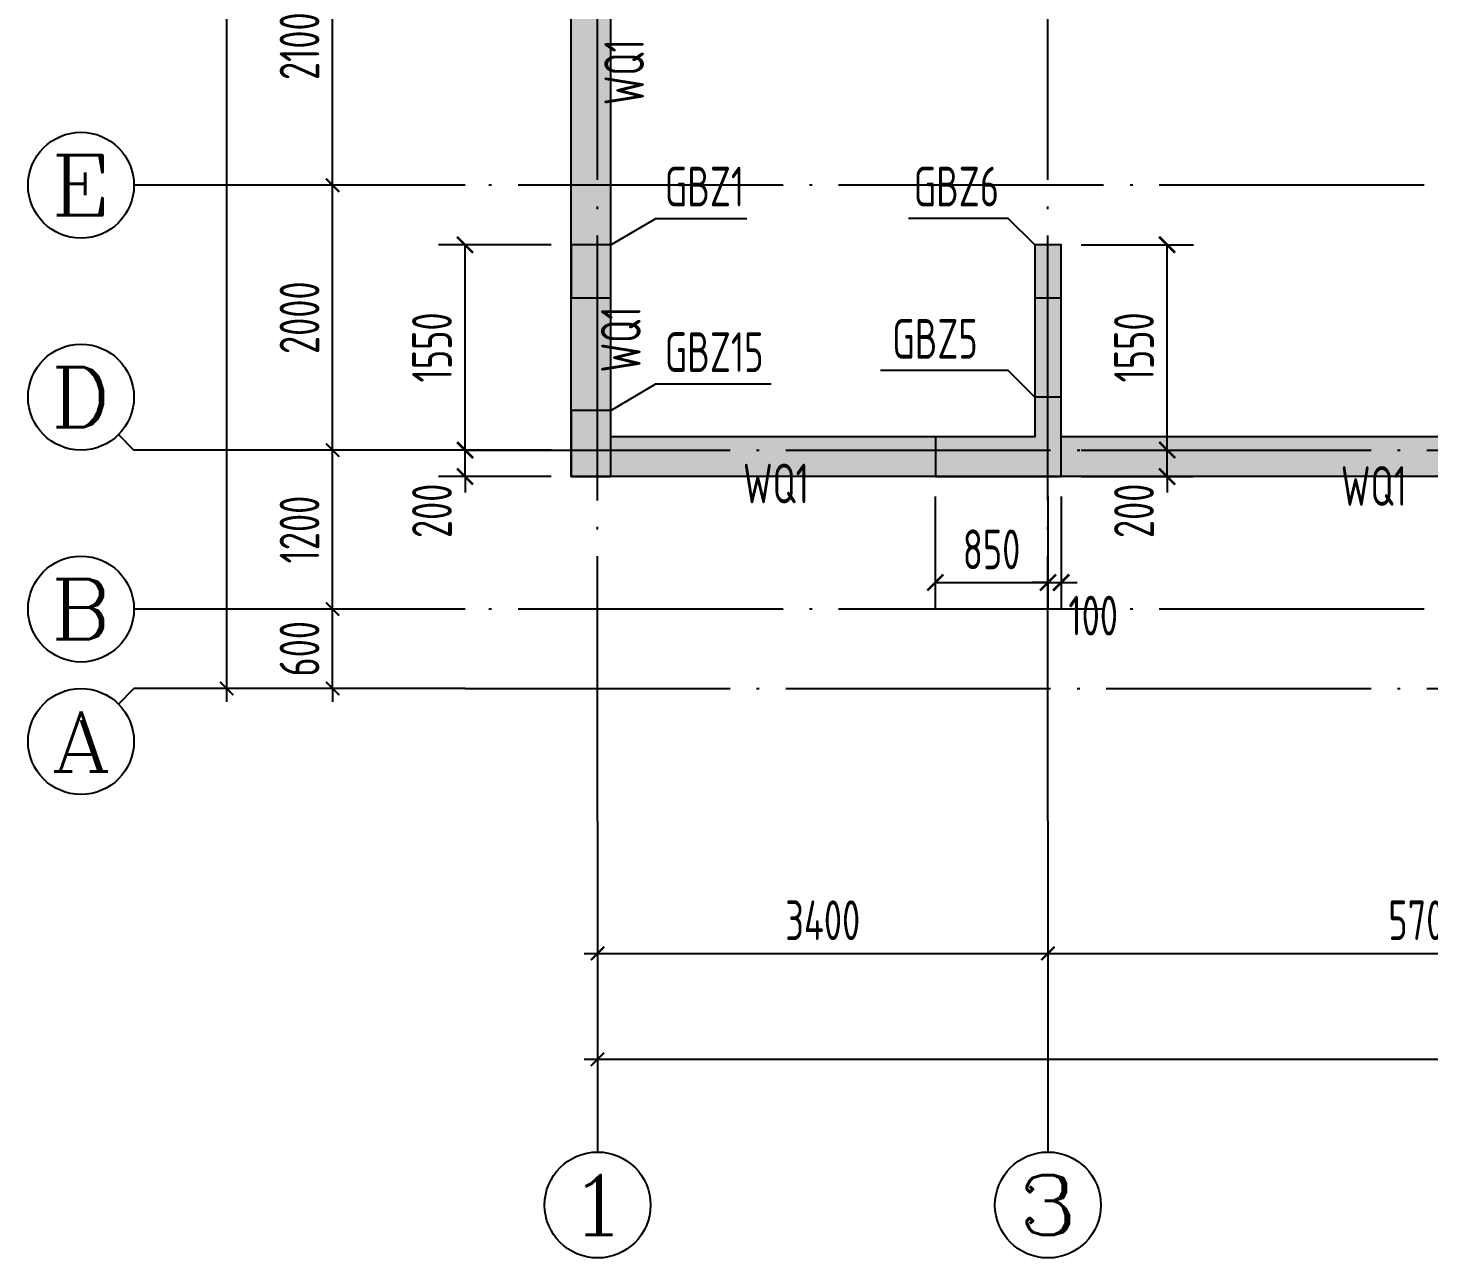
# Model space of a CAD drawing. Extents: x 826826 to 1642106, y -156213 to 399140.
# Drawn here: x 1168023 to 1178600, y 324746 to 334033 of the extents above; entities that cross this region are included whole.
import ezdxf
from ezdxf.enums import TextEntityAlignment as Align

# ---------------------------------------------------------------- set-up
doc = ezdxf.new("R2010")
doc.units = 0
doc.header["$LTSCALE"] = 1000
doc.linetypes.add('DOTE', pattern=[2.42, 2, -0.2, 0.02, -0.2])
doc.layers.get('0').update_dxf_attribs({"linetype": 'CONTINUOUS'})
doc.layers.get('DEFPOINTS').update_dxf_attribs({"linetype": 'CONTINUOUS'})
for name, color, linetype in [('A-AXIS', 1, 'CONTINUOUS'), ('A-DOTE', 10, 'DOTE'), ('AXIS_TEXT', 4, 'CONTINUOUS'), ('S-Q墙填充', 252, 'CONTINUOUS'), ('S-Q墙实线', 6, 'CONTINUOUS'), ('S-Q墙标注', 3, 'CONTINUOUS'), ('S-X详图填充', 252, 'CONTINUOUS'), ('S-X详图实线', 4, 'CONTINUOUS'), ('S-Y一般标注', 3, 'CONTINUOUS'), ('S-Z柱编号', 6, 'CONTINUOUS')]:
    doc.layers.add(name, color=color, linetype=linetype)
doc.styles.add('_TCH_AXIS', font='COMPLEX', dxfattribs={"bigfont": 'GBCBIG'})
doc.styles.add('COMPLEX', font='COMPLEX')
doc.styles.add('TSSD_DIMENSION', font='Tssdeng.shx', dxfattribs={"width": 0.7, "bigfont": 'tssdchn.shx'})
doc.styles.add('TSSD_REIN', font='tssdeng.shx', dxfattribs={"width": 0.7, "height": 300, "bigfont": 'tssdchn.shx'})
doc.styles.add('结构文字', font='zstxt.shx', dxfattribs={"width": 0.7, "bigfont": 'zshz.shx'})
doc.dimstyles.new('STRUCK', dxfattribs={"dimtxt": 400, "dimasz": 121, "dimexe": 200, "dimexo": 150, "dimgap": 115, "dimtad": 1, "dimdec": 0, "dimdsep": 46, "dimtxsty": '结构文字', "dimblk": 'ARCHTICK', "dimcen": 400, "dimclrd": 3, "dimclre": 3, "dimclrt": 7, "dimadec": 0, "dimazin": 0, "dimtfac": 1, "dimtdec": 0, "dimtix": 1, "dimtmove": 2, "dimatfit": 3, "dimldrblk": '_DIMX', "dimfxl": 0, "dimtolj": 1, "dimtzin": 0, "dimarcsym": 0})
doc.dimstyles.new('TSSD_100_100$0', dxfattribs={"dimtxt": 300, "dimasz": 80, "dimexe": 100, "dimexo": 250, "dimgap": 100, "dimtad": 1, "dimdec": 0, "dimzin": 0, "dimdsep": 46, "dimtxsty": 'TSSD_DIMENSION', "dimblk": 'ARCHTICK', "dimcen": 0, "dimdle": 100, "dimclrd": 3, "dimclre": 3, "dimclrt": 7, "dimadec": 0, "dimazin": 0, "dimtfac": 1, "dimtdec": 0, "dimtix": 1, "dimtmove": 2, "dimatfit": 3, "dimldrblk": 'ARCHTICK', "dimfxl": 0, "dimtolj": 1, "dimtzin": 0, "dimarcsym": 0})

# ---------------------------------------------------------------- blocks, each defined once
blk = doc.blocks.new('_ArchTick')
at = {"color": 0, "linetype": 'ByBlock', "const_width": 0.15}
blk.add_lwpolyline([(-0.5, -0.5), (0.5, 0.5)], dxfattribs=at)
blk = doc.blocks.new('*D36')
at = {"layer": 'DEFPOINTS', "color": 0}
for p in [(738721, 334882), (739721, 334882), (739721, 334282)]:
    blk.add_point(p, dxfattribs=at)
at = {"layer": 'S-Y一般标注', "color": 0, "lineweight": -2}
for p, q in [((738721, 334882), (738721, 334982)), ((739471, 334882), (738621, 334882)), ((738721, 334282), (738721, 334882)), ((739471, 334282), (738621, 334282)), ((738721, 334282), (738721, 334182))]:
    blk.add_line(p, q, dxfattribs=at)
at = {"layer": 'S-Y一般标注', "color": 0, "lineweight": -2, "xscale": 100, "yscale": 100, "zscale": 100}
for p, rotation in [((738721, 334882), 270), ((738721, 334282), 90)]:
    blk.add_blockref('_ArchTick', p, dxfattribs=dict(at, rotation=rotation))
at = {"layer": 'S-Y一般标注', "color": 7, "insert": (738471, 334582), "char_height": 300, "attachment_point": 5, "rotation": 90, "style": 'TSSD_DIMENSION'}
blk.add_mtext('\\A1;600', dxfattribs=at)
blk = doc.blocks.new('*D37')
at = {"layer": 'DEFPOINTS', "color": 0}
for p in [(738721, 336082), (739721, 336082), (739721, 334882)]:
    blk.add_point(p, dxfattribs=at)
at = {"layer": 'S-Y一般标注', "color": 0, "lineweight": -2}
for p, q in [((738721, 334782), (738721, 336182)), ((739471, 336082), (738621, 336082)), ((739471, 334882), (738621, 334882))]:
    blk.add_line(p, q, dxfattribs=at)
at = {"layer": 'S-Y一般标注', "color": 0, "lineweight": -2, "xscale": 100, "yscale": 100, "zscale": 100}
for p, rotation in [((738721, 336082), 90), ((738721, 334882), 270)]:
    blk.add_blockref('_ArchTick', p, dxfattribs=dict(at, rotation=rotation))
at = {"layer": 'S-Y一般标注', "color": 7, "insert": (738471, 335482), "char_height": 300, "attachment_point": 5, "rotation": 90, "style": 'TSSD_DIMENSION'}
blk.add_mtext('\\A1;1200', dxfattribs=at)
blk = doc.blocks.new('*D38')
at = {"layer": 'DEFPOINTS', "color": 0}
for p in [(738721, 338082), (739721, 338082), (739721, 336082)]:
    blk.add_point(p, dxfattribs=at)
at = {"layer": 'S-Y一般标注', "color": 0, "lineweight": -2}
for p, q in [((738721, 335982), (738721, 338182)), ((739471, 338082), (738621, 338082)), ((739471, 336082), (738621, 336082))]:
    blk.add_line(p, q, dxfattribs=at)
at = {"layer": 'S-Y一般标注', "color": 0, "lineweight": -2, "xscale": 100, "yscale": 100, "zscale": 100}
for p, rotation in [((738721, 338082), 90), ((738721, 336082), 270)]:
    blk.add_blockref('_ArchTick', p, dxfattribs=dict(at, rotation=rotation))
at = {"layer": 'S-Y一般标注', "color": 7, "insert": (738471, 337082), "char_height": 300, "attachment_point": 5, "rotation": 90, "style": 'TSSD_DIMENSION'}
blk.add_mtext('\\A1;2000', dxfattribs=at)
blk = doc.blocks.new('*D39')
at = {"layer": 'DEFPOINTS', "color": 0}
for p in [(738721, 340182), (739721, 340182), (739721, 338082)]:
    blk.add_point(p, dxfattribs=at)
at = {"layer": 'S-Y一般标注', "color": 0, "lineweight": -2}
for p, q in [((738721, 337982), (738721, 340282)), ((739471, 340182), (738621, 340182)), ((739471, 338082), (738621, 338082))]:
    blk.add_line(p, q, dxfattribs=at)
at = {"layer": 'S-Y一般标注', "color": 0, "lineweight": -2, "xscale": 100, "yscale": 100, "zscale": 100}
for p, rotation in [((738721, 340182), 90), ((738721, 338082), 270)]:
    blk.add_blockref('_ArchTick', p, dxfattribs=dict(at, rotation=rotation))
at = {"layer": 'S-Y一般标注', "color": 7, "insert": (738471, 339132), "char_height": 300, "attachment_point": 5, "rotation": 90, "style": 'TSSD_DIMENSION'}
blk.add_mtext('\\A1;2100', dxfattribs=at)
blk = doc.blocks.new('*D47')
at = {"layer": 'DEFPOINTS', "color": 0}
for p in [(737921, 348782), (739721, 348782), (739721, 334282)]:
    blk.add_point(p, dxfattribs=at)
at = {"layer": 'S-Y一般标注', "color": 0, "lineweight": -2}
for p, q in [((737921, 334182), (737921, 348882)), ((739471, 348782), (737821, 348782)), ((739471, 334282), (737821, 334282))]:
    blk.add_line(p, q, dxfattribs=at)
at = {"layer": 'S-Y一般标注', "color": 0, "lineweight": -2, "xscale": 100, "yscale": 100, "zscale": 100}
for p, rotation in [((737921, 348782), 90), ((737921, 334282), 270)]:
    blk.add_blockref('_ArchTick', p, dxfattribs=dict(at, rotation=rotation))
at = {"layer": 'S-Y一般标注', "color": 7, "insert": (737671, 341532), "char_height": 300, "attachment_point": 5, "rotation": 90, "style": 'TSSD_DIMENSION'}
blk.add_mtext('\\A1;14500', dxfattribs=at)
blk = doc.blocks.new('*D60')
at = {"layer": 'DEFPOINTS', "color": 0}
for p in [(740721, 333282), (744121, 333282), (744121, 332282)]:
    blk.add_point(p, dxfattribs=at)
at = {"layer": 'S-Y一般标注', "color": 0, "lineweight": -2}
for p, q in [((740721, 333032), (740721, 332182)), ((744121, 333032), (744121, 332182)), ((740621, 332282), (744221, 332282))]:
    blk.add_line(p, q, dxfattribs=at)
at = {"layer": 'S-Y一般标注', "color": 0, "lineweight": -2, "xscale": 100, "yscale": 100, "zscale": 100, "rotation": 180}
blk.add_blockref('_ArchTick', (740721, 332282), dxfattribs=at)
at = {"layer": 'S-Y一般标注', "color": 0, "lineweight": -2, "xscale": 100, "yscale": 100, "zscale": 100}
blk.add_blockref('_ArchTick', (744121, 332282), dxfattribs=at)
at = {"layer": 'S-Y一般标注', "color": 7, "insert": (742421, 332532), "char_height": 300, "attachment_point": 5, "style": 'TSSD_DIMENSION'}
blk.add_mtext('\\A1;3400', dxfattribs=at)
blk = doc.blocks.new('*D61')
at = {"layer": 'DEFPOINTS', "color": 0}
for p in [(744121, 333282), (749821, 333282), (749821, 332282)]:
    blk.add_point(p, dxfattribs=at)
at = {"layer": 'S-Y一般标注', "color": 0, "lineweight": -2}
for p, q in [((744121, 333032), (744121, 332182)), ((749821, 333032), (749821, 332182)), ((744021, 332282), (749921, 332282))]:
    blk.add_line(p, q, dxfattribs=at)
at = {"layer": 'S-Y一般标注', "color": 0, "lineweight": -2, "xscale": 100, "yscale": 100, "zscale": 100, "rotation": 180}
blk.add_blockref('_ArchTick', (744121, 332282), dxfattribs=at)
at = {"layer": 'S-Y一般标注', "color": 0, "lineweight": -2, "xscale": 100, "yscale": 100, "zscale": 100}
blk.add_blockref('_ArchTick', (749821, 332282), dxfattribs=at)
at = {"layer": 'S-Y一般标注', "color": 7, "insert": (746971, 332532), "char_height": 300, "attachment_point": 5, "style": 'TSSD_DIMENSION'}
blk.add_mtext('\\A1;5700', dxfattribs=at)
blk = doc.blocks.new('*D66')
at = {"layer": 'DEFPOINTS', "color": 0}
for p in [(740721, 333282), (789521, 333282), (789521, 331482)]:
    blk.add_point(p, dxfattribs=at)
at = {"layer": 'S-Y一般标注', "color": 0, "lineweight": -2}
for p, q in [((740721, 333032), (740721, 331382)), ((789521, 333032), (789521, 331382)), ((740621, 331482), (789621, 331482))]:
    blk.add_line(p, q, dxfattribs=at)
at = {"layer": 'S-Y一般标注', "color": 0, "lineweight": -2, "xscale": 100, "yscale": 100, "zscale": 100, "rotation": 180}
blk.add_blockref('_ArchTick', (740721, 331482), dxfattribs=at)
at = {"layer": 'S-Y一般标注', "color": 0, "lineweight": -2, "xscale": 100, "yscale": 100, "zscale": 100}
blk.add_blockref('_ArchTick', (789521, 331482), dxfattribs=at)
at = {"layer": 'S-Y一般标注', "color": 7, "insert": (765121, 331732), "char_height": 300, "attachment_point": 5, "style": 'TSSD_DIMENSION'}
blk.add_mtext('\\A1;48800', dxfattribs=at)
blk = doc.blocks.new('_AXISO')
blk.add_circle((0, 0), 0.5)
at = {"layer": 'AXIS_TEXT', "style": 'COMPLEX', "width": 1.041667}
blk.add_attdef('A', text='', height=0.56, dxfattribs=at).set_placement((-0.25, -0.28), (0.25, -0.28), align=Align.FIT)
blk = doc.blocks.new('*D129')
at = {"layer": 'DEFPOINTS', "color": 0}
for p in [(1171323, 330846), (1172123, 330846), (1172123, 330646)]:
    blk.add_point(p, dxfattribs=at)
at = {"layer": 'S-Q墙标注', "color": 3, "lineweight": -2}
for p, q in [((1171323, 330846), (1171323, 330967)), ((1171973, 330846), (1171123, 330846)), ((1171323, 330646), (1171323, 330846)), ((1171973, 330646), (1171123, 330646)), ((1171323, 330646), (1171323, 330525))]:
    blk.add_line(p, q, dxfattribs=at)
at = {"layer": 'S-Q墙标注', "color": 3, "lineweight": -2, "xscale": 121, "yscale": 121, "zscale": 121}
for p, rotation in [((1171323, 330846), 270), ((1171323, 330646), 90)]:
    blk.add_blockref('_ArchTick', p, dxfattribs=dict(at, rotation=rotation))
at = {"layer": 'S-Q墙标注', "color": 7, "insert": (1171073, 330387), "char_height": 300, "attachment_point": 5, "rotation": 90, "style": 'TSSD_REIN'}
blk.add_mtext('\\A1;200', dxfattribs=at)
blk = doc.blocks.new('_DIMX')
blk.add_line((-150, 0), (150, 0))
at = {"const_width": 50}
blk.add_lwpolyline([(-70, -70), (70, 70)], dxfattribs=at)
blk = doc.blocks.new('*D130')
at = {"layer": 'DEFPOINTS', "color": 0}
for p in [(1171323, 332396), (1172123, 332396), (1172123, 330846)]:
    blk.add_point(p, dxfattribs=at)
at = {"layer": 'S-Q墙标注', "color": 3, "lineweight": -2}
for p, q in [((1171973, 332396), (1171123, 332396)), ((1171323, 330846), (1171323, 332396)), ((1171973, 330846), (1171123, 330846))]:
    blk.add_line(p, q, dxfattribs=at)
at = {"layer": 'S-Q墙标注', "color": 3, "lineweight": -2, "xscale": 121, "yscale": 121, "zscale": 121}
for p, rotation in [((1171323, 332396), 90), ((1171323, 330846), 270)]:
    blk.add_blockref('_ArchTick', p, dxfattribs=dict(at, rotation=rotation))
at = {"layer": 'S-Q墙标注', "color": 7, "insert": (1171073, 331621), "char_height": 300, "attachment_point": 5, "rotation": 90, "style": 'TSSD_REIN'}
blk.add_mtext('\\A1;1550', dxfattribs=at)
blk = doc.blocks.new('*D131')
at = {"layer": 'DEFPOINTS', "color": 0}
for p in [(1175823, 330846), (1176623, 330846), (1175823, 330646)]:
    blk.add_point(p, dxfattribs=at)
at = {"layer": 'S-Q墙标注', "color": 3, "lineweight": -2}
for p, q in [((1176623, 330846), (1176623, 330967)), ((1175973, 330846), (1176823, 330846)), ((1176623, 330646), (1176623, 330846)), ((1175973, 330646), (1176823, 330646)), ((1176623, 330646), (1176623, 330525))]:
    blk.add_line(p, q, dxfattribs=at)
at = {"layer": 'S-Q墙标注', "color": 3, "lineweight": -2, "xscale": 121, "yscale": 121, "zscale": 121}
for p, rotation in [((1176623, 330846), 270), ((1176623, 330646), 90)]:
    blk.add_blockref('_ArchTick', p, dxfattribs=dict(at, rotation=rotation))
at = {"layer": 'S-Q墙标注', "color": 7, "insert": (1176373, 330387), "char_height": 300, "attachment_point": 5, "rotation": 90, "style": 'TSSD_REIN'}
blk.add_mtext('\\A1;200', dxfattribs=at)
blk = doc.blocks.new('*D132')
at = {"layer": 'DEFPOINTS', "color": 0}
for p in [(1175823, 332396), (1176623, 332396), (1175823, 330846)]:
    blk.add_point(p, dxfattribs=at)
at = {"layer": 'S-Q墙标注', "color": 3, "lineweight": -2}
for p, q in [((1175973, 332396), (1176823, 332396)), ((1176623, 330846), (1176623, 332396)), ((1175973, 330846), (1176823, 330846))]:
    blk.add_line(p, q, dxfattribs=at)
at = {"layer": 'S-Q墙标注', "color": 3, "lineweight": -2, "xscale": 121, "yscale": 121, "zscale": 121}
for p, rotation in [((1176623, 332396), 90), ((1176623, 330846), 270)]:
    blk.add_blockref('_ArchTick', p, dxfattribs=dict(at, rotation=rotation))
at = {"layer": 'S-Q墙标注', "color": 7, "insert": (1176373, 331621), "char_height": 300, "attachment_point": 5, "rotation": 90, "style": 'TSSD_REIN'}
blk.add_mtext('\\A1;1550', dxfattribs=at)
blk = doc.blocks.new('*D133')
at = {"layer": 'DEFPOINTS', "color": 0}
for p in [(1174873, 330646), (1175723, 330646), (1175723, 329846)]:
    blk.add_point(p, dxfattribs=at)
at = {"layer": 'S-Q墙标注', "color": 3, "lineweight": -2}
for p, q in [((1174873, 330496), (1174873, 329646)), ((1175723, 330496), (1175723, 329646)), ((1174873, 329846), (1175723, 329846))]:
    blk.add_line(p, q, dxfattribs=at)
at = {"layer": 'S-Q墙标注', "color": 3, "lineweight": -2, "xscale": 121, "yscale": 121, "zscale": 121, "rotation": 180}
blk.add_blockref('_ArchTick', (1174873, 329846), dxfattribs=at)
at = {"layer": 'S-Q墙标注', "color": 3, "lineweight": -2, "xscale": 121, "yscale": 121, "zscale": 121}
blk.add_blockref('_ArchTick', (1175723, 329846), dxfattribs=at)
at = {"layer": 'S-Q墙标注', "color": 7, "insert": (1175298, 330096), "char_height": 300, "attachment_point": 5, "style": 'TSSD_REIN'}
blk.add_mtext('\\A1;850', dxfattribs=at)
blk = doc.blocks.new('*D134')
at = {"layer": 'DEFPOINTS', "color": 0}
for p in [(1175723, 330646), (1175823, 330646), (1175823, 329846)]:
    blk.add_point(p, dxfattribs=at)
at = {"layer": 'S-Q墙标注', "color": 3, "lineweight": -2}
for p, q in [((1175723, 330496), (1175723, 329646)), ((1175823, 330496), (1175823, 329646)), ((1175723, 329846), (1175602, 329846)), ((1175723, 329846), (1175823, 329846)), ((1175823, 329846), (1175944, 329846))]:
    blk.add_line(p, q, dxfattribs=at)
at = {"layer": 'S-Q墙标注', "color": 3, "lineweight": -2, "xscale": 121, "yscale": 121, "zscale": 121}
blk.add_blockref('_ArchTick', (1175723, 329846), dxfattribs=at)
at = {"layer": 'S-Q墙标注', "color": 3, "lineweight": -2, "xscale": 121, "yscale": 121, "zscale": 121, "rotation": 180}
blk.add_blockref('_ArchTick', (1175823, 329846), dxfattribs=at)
at = {"layer": 'S-Q墙标注', "color": 7, "insert": (1176065, 329596), "char_height": 300, "attachment_point": 5, "style": 'TSSD_REIN'}
blk.add_mtext('\\A1;100', dxfattribs=at)
blk = doc.blocks.new('20210801.08473688')
at = {"layer": 'A-AXIS'}
for p, q in [((3300, 8100), (800, 8100)), ((682.8, 6217.2), (800, 6100)), ((3300, 6100), (800, 6100)), ((3300, 4900), (800, 4900)), ((682.8, 4182.8), (800, 4300)), ((3300, 4300), (800, 4300)), ((4300, 3300), (4300, 800)), ((7700, 3300), (7700, 800))]:
    blk.add_line(p, q, dxfattribs=at)
at = {"layer": 'A-DOTE'}
for p, q in [((4300, 3300), (4300, 19800)), ((7700, 3300), (7700, 10500)), ((54100, 8100), (3300, 8100)), ((3300, 6100), (54100, 6100)), ((54100, 4900), (3300, 4900)), ((3300, 4300), (54100, 4300))]:
    blk.add_line(p, q, dxfattribs=at)
at = {"layer": 'A-AXIS'}
ref = blk.add_blockref('_AXISO', (400, 8100), dxfattribs=dict(at, xscale=800, yscale=800, zscale=800))
ref.add_attrib('A', 'E', dxfattribs={"layer": 'AXIS_TEXT', "height": 452.5, "style": '_TCH_AXIS', "width": 1.3125}).set_placement((173.7, 7873.7), (626.3, 7873.7), align=Align.FIT)
ref = blk.add_blockref('_AXISO', (400, 6500), dxfattribs=dict(at, xscale=800, yscale=800, zscale=800))
ref.add_attrib('A', 'D', dxfattribs={"layer": 'AXIS_TEXT', "height": 452.5, "style": '_TCH_AXIS', "width": 1.235294}).set_placement((173.7, 6273.7), (626.3, 6273.7), align=Align.FIT)
ref = blk.add_blockref('_AXISO', (400, 4900), dxfattribs=dict(at, xscale=800, yscale=800, zscale=800))
ref.add_attrib('A', 'B', dxfattribs={"layer": 'AXIS_TEXT', "height": 452.5, "style": '_TCH_AXIS', "width": 1.235294}).set_placement((173.7, 4673.7), (626.3, 4673.7), align=Align.FIT)
ref = blk.add_blockref('_AXISO', (400, 3900), dxfattribs=dict(at, xscale=800, yscale=800, zscale=800))
ref.add_attrib('A', 'A', dxfattribs={"layer": 'AXIS_TEXT', "height": 452.5, "style": '_TCH_AXIS', "width": 1.166667}).set_placement((173.7, 3673.7), (626.3, 3673.7), align=Align.FIT)
ref = blk.add_blockref('_AXISO', (4300, 400), dxfattribs=dict(at, xscale=800, yscale=800, zscale=800))
ref.add_attrib('A', '1', dxfattribs={"layer": 'AXIS_TEXT', "height": 452.5, "style": '_TCH_AXIS', "width": 2.333333}).set_placement((4073.7, 173.7), (4526.3, 173.7), align=Align.FIT)
ref = blk.add_blockref('_AXISO', (7700, 400), dxfattribs=dict(at, xscale=800, yscale=800, zscale=800))
ref.add_attrib('A', '3', dxfattribs={"layer": 'AXIS_TEXT', "height": 452.5, "style": '_TCH_AXIS', "width": 1.5}).set_placement((7473.7, 173.7), (7926.3, 173.7), align=Align.FIT)
at = {"layer": 'S-Y一般标注'}
for p1, p2, distance, picture, middle in [((3300, 4300), (3300, 18800), 1800, '*D47', (1250, 11550)), ((3300, 8100), (3300, 10200), 1000, '*D39', (2050, 9150)), ((3300, 6100), (3300, 8100), 1000, '*D38', (2050, 7100)), ((3300, 4900), (3300, 6100), 1000, '*D37', (2050, 5500)), ((3300, 4300), (3300, 4900), 1000, '*D36', (2050, 4600)), ((4300, 3300), (7700, 3300), -1000, '*D60', (6000, 2550)), ((4300, 3300), (53100, 3300), -1800, '*D66', (28700, 1750)), ((7700, 3300), (13400, 3300), -1000, '*D61', (10550, 2550))]:
    dim = blk.add_aligned_dim(p1=p1, p2=p2, distance=distance, dimstyle='TSSD_100_100$0', override={"dimasz": 100, "dimclrd": 0, "dimclre": 0}, dxfattribs=at)
    dim.commit()
    dim.dimension.update_dxf_attribs({"geometry": picture, "text_midpoint": middle, "insert": (-736421.3, -329982)})

msp = doc.modelspace()

# ---------------------------------------------------------------- hatches: boundary and pattern name
at = {"layer": 'S-Q墙填充'}
h = msp.add_hatch(dxfattribs=at)
h.set_pattern_fill('ARMORED', color=252, scale=50, style=0)
h.set_pattern_definition([(50, (-11199.1, -428327.93), (358.63009, -31.37607), [37.5, -412.5]), (355, (-11199.1, -428327.93), (-69.37567, 376.09607), [30, -330]), (100.4514, (-11169.2, -428330.54), (289.25469, 344.71977), [31.870095, -350.57106]), (46.1842, (-11199.1, -428227.93), (533.62052, -82.75951), [56.25, -618.75]), (96.6356, (-11154.6, -428234.8), (467.33135, 487.05894), [47.80514, -525.8565]), (351.1842, (-11199.1, -428227.93), (467.33097, 487.0593), [45, -495]), (21, (-11149.1, -428252.93), (298.453526, -201.309445), [37.5, -412.5]), (326, (-11149.1, -428252.93), (121.65767, 362.57502), [30, -330]), (71.4514, (-11124.22, -428269.7), (420.111314, 161.26525), [31.870095, -350.57106]), (37.5, (-11199.09, -428327.93), (6.079928, 166.446927), [0, -326, 0, -335, 0, -331.25]), (7.5, (-11199.09, -428327.93), (131.534769, 197.205856), [0, -191, 0, -318.5, 0, -126.25]), (327.5, (-11310.59, -428327.93), (266.911218, -11.277436), [0, -125, 0, -390, 0, -517.5]), (317.5, (-11360.6, -428327.93), (291.593085, 50.05249), [0, -162.5, 0, -259, 0, -367.5]), (45, (-11199.1, -428327.93), (-176.776695, 176.776695), [])])
h.paths.add_polyline_path([(1221323.38, 338145.54), (1211823.38, 338145.54), (1211823.38, 337045.53), (1210523.49, 337045.53), (1210523.49, 338995.54), (1211222.03, 338995.54), (1211222.03, 339195.54), (1210523.49, 339195.54), (1210523.49, 339395.54), (1207322.03, 339395.54), (1207322.03, 339195.54), (1206622.03, 339195.54), (1206622.03, 338995.54), (1207322.03, 338995.54), (1207322.03, 337045.53), (1206023.37, 337045.53), (1206023.37, 338145.54), (1187423.38, 338145.54), (1187423.38, 337045.53), (1186123.38, 337045.53), (1186123.38, 338995.54), (1186823.38, 338995.54), (1186823.38, 339195.54), (1186123.38, 339195.54), (1186123.38, 339395.54), (1182921.92, 339395.54), (1182921.92, 339195.54), (1182223.38, 339195.54), (1182223.38, 338995.54), (1182921.92, 338995.54), (1182921.92, 337045.53), (1181623.38, 337045.53), (1181623.38, 338145.54), (1172123.38, 338145.54), (1172123.38, 330645.54), (1175823.38, 330645.54), (1181223.38, 330645.54), (1181223.38, 329445.54), (1187823.38, 329445.54), (1187823.38, 330645.54), (1200223.38, 330645.54), (1205623.38, 330645.54), (1205623.38, 329445.54), (1212223.38, 329445.54), (1212223.38, 330645.54), (1221323.38, 330645.54)])
h.paths.add_polyline_path([(1172423.38, 335145.54), (1173123.38, 335145.54), (1173123.38, 335345.54), (1172423.38, 335345.54), (1172423.38, 337845.54), (1174023.38, 337845.54), (1174023.38, 337195.54), (1174223.38, 337195.54), (1174223.38, 337845.54), (1177023.38, 337845.54), (1177023.38, 335145.54), (1177223.38, 335145.54), (1177223.38, 337845.54), (1181323.38, 337845.54), (1181323.38, 336395.54), (1181623.38, 336395.54), (1181623.38, 336745.53), (1183221.92, 336745.53), (1183221.92, 339095.54), (1185823.38, 339095.54), (1185823.38, 336745.53), (1187423.38, 336745.53), (1187423.38, 336395.54), (1187723.38, 336395.54), (1187723.38, 337845.54), (1191823.38, 337845.54), (1191823.38, 335145.54), (1192023.38, 335145.54), (1192023.38, 337845.54), (1194823.33, 337845.54), (1194821.98, 335145.54), (1195021.98, 335145.54), (1195023.33, 337845.54), (1198423.38, 337845.54), (1198423.38, 335145.54), (1198623.38, 335145.54), (1198623.38, 337845.54), (1201423.38, 337845.54), (1201423.38, 335145.54), (1201623.38, 335145.54), (1201623.38, 337845.54), (1205723.37, 337845.54), (1205723.37, 336495.54), (1206023.37, 336495.54), (1206023.37, 336745.54), (1207622.03, 336745.54), (1207622.03, 339095.54), (1210223.49, 339095.54), (1210223.49, 336745.53), (1211823.38, 336745.53), (1211823.38, 336395.54), (1212123.38, 336395.54), (1212123.38, 337845.54), (1216223.38, 337845.53), (1216223.38, 335145.54), (1216423.38, 335145.54), (1216423.38, 337845.53), (1219223.38, 337845.53), (1219223.38, 337195.61), (1219423.38, 337195.61), (1219423.38, 337845.53), (1221023.38, 337845.53), (1221023.38, 335345.54), (1220323.38, 335345.54), (1220323.38, 335145.54), (1221023.38, 335145.54), (1221023.38, 330945.54), (1217823.38, 330945.54), (1217823.38, 332395.54), (1217623.38, 332395.54), (1217623.38, 330945.54), (1212223.38, 330945.54), (1212223.38, 331195.54), (1211923.38, 331195.54), (1211923.38, 329745.54), (1205923.38, 329745.54), (1205923.38, 331195.54), (1205623.38, 331195.54), (1205623.38, 330945.54), (1200223.38, 330945.54), (1200223.38, 332395.54), (1200023.38, 332395.54), (1200023.38, 330945.54), (1193423.38, 330945.54), (1193423.38, 332395.54), (1193223.38, 332395.54), (1193223.38, 330945.54), (1187823.38, 330945.54), (1187823.38, 331195.54), (1187523.38, 331195.54), (1187523.38, 329745.54), (1181523.38, 329745.54), (1181523.38, 331195.54), (1181223.38, 331195.54), (1181223.38, 330945.54), (1175823.38, 330945.54), (1175823.38, 332395.54), (1175623.38, 332395.54), (1175623.38, 330945.54), (1172423.38, 330945.54)], flags=16)
h.paths.add_polyline_path([(1182723.31, 334845.51), (1182723.31, 335045.53), (1183373.37, 335045.53), (1183373.37, 335045.51), (1183373.37, 332945.54), (1183573.37, 332945.54), (1183573.37, 332745.51), (1183173.37, 332745.51), (1183173.37, 334845.51)], flags=0)
h.paths.add_polyline_path([(1185473.37, 332945.54), (1185673.37, 332945.54), (1185673.37, 335045.53), (1186323.39, 335045.53), (1186323.39, 334845.51), (1185873.37, 334845.51), (1185873.37, 332745.51), (1185473.37, 332745.51)], flags=0)
h.paths.add_polyline_path([(1207123.33, 334845.51), (1207123.33, 335045.53), (1207773.39, 335045.53), (1207773.39, 332945.54), (1207973.39, 332945.54), (1207973.39, 332945.51), (1207973.39, 332745.51), (1207573.39, 332745.51), (1207573.39, 332745.54), (1207573.39, 334845.51)], flags=0)
h.paths.add_polyline_path([(1209873.38, 332945.54), (1210073.38, 332945.54), (1210073.38, 335045.53), (1210723.37, 335045.53), (1210723.37, 334845.51), (1210273.39, 334845.51), (1210273.39, 332745.51), (1209873.38, 332745.51)], flags=0)
at = {"layer": 'S-X详图填充'}
h = msp.add_hatch(color=256, dxfattribs=at)
h.dxf.hatch_style = 1
h.paths.add_polyline_path([(1172123.39, 331995.57), (1172423.39, 331995.57), (1172423.39, 332395.57), (1172123.39, 332395.57)])
h = msp.add_hatch(color=256, dxfattribs=at)
h.dxf.hatch_style = 1
h.paths.add_polyline_path([(1175623.36, 331995.56), (1175823.36, 331995.56), (1175823.36, 332395.56), (1175623.36, 332395.56)])
h = msp.add_hatch(color=256, dxfattribs=at)
h.dxf.hatch_style = 1
h.paths.add_polyline_path([(1175823.36, 331245.56), (1175623.36, 331245.56), (1175623.39, 330945.54), (1174873.38, 330945.54), (1174873.38, 330645.54), (1175823.39, 330645.54)])
h = msp.add_hatch(color=256, dxfattribs=at)
h.dxf.hatch_style = 1
h.paths.add_polyline_path([(1172423.39, 331145.57), (1172123.39, 331145.57), (1172123.39, 330645.61), (1172423.39, 330645.61)])

# ---------------------------------------------------------------- linework, layer by layer
at = {"layer": 'S-Q墙实线'}
for points in [[(1200223.38, 330645.54), (1187823.38, 330645.54), (1187823.38, 329445.54), (1181223.38, 329445.54), (1181223.38, 330645.54), (1175823.38, 330645.54), (1172123.38, 330645.54), (1172123.38, 338145.54)], [(1193223.38, 330945.54), (1187823.38, 330945.54), (1187823.38, 331195.54), (1187523.38, 331195.54), (1187523.38, 329745.54), (1181523.38, 329745.54), (1181523.38, 331195.54), (1181223.38, 331195.54), (1181223.38, 330945.54), (1175823.38, 330945.54), (1175823.38, 332395.54), (1175623.38, 332395.54), (1175623.38, 330945.54), (1172423.38, 330945.54), (1172423.38, 335145.54), (1173123.38, 335145.54), (1173123.38, 335345.54), (1172423.38, 335345.54)]]:
    msp.add_lwpolyline(points, dxfattribs=at)
at = {"layer": 'S-X详图实线'}
for points in [[(1172123.39, 331995.57), (1172423.39, 331995.57), (1172423.39, 332395.57), (1172123.39, 332395.57), (1172123.39, 331995.57)], [(1175623.36, 331995.56), (1175823.36, 331995.56), (1175823.36, 332395.56), (1175623.36, 332395.56), (1175623.36, 331995.56)], [(1175823.36, 331245.56), (1175623.36, 331245.56), (1175623.39, 330945.54), (1174873.38, 330945.54), (1174873.38, 330645.54), (1175823.39, 330645.54), (1175823.36, 331245.56)], [(1172423.39, 331145.57), (1172123.39, 331145.57), (1172123.39, 330645.61), (1172423.39, 330645.61), (1172423.39, 331145.57)]]:
    msp.add_lwpolyline(points, close=True, dxfattribs=at)
at = {"layer": 'S-Z柱编号', "color": 7}
for points in [[(1172423.39, 332395.57), (1172762.46, 332595.57), (1173449.81, 332595.57)], [(1175623.38, 332395.56), (1175423.38, 332595.56), (1174669.76, 332595.56)], [(1175623.38, 331245.56), (1175423.38, 331445.56), (1174459.76, 331445.56)], [(1172423.39, 331145.57), (1172762.47, 331345.57), (1173633.65, 331345.57)]]:
    msp.add_lwpolyline(points, dxfattribs=at)

# ---------------------------------------------------------------- block references
at = {"layer": 'S-Y一般标注'}
msp.add_blockref('20210801.08473688', (1168023.38, 324745.54), dxfattribs=at)

# ---------------------------------------------------------------- texts
at = {"layer": 'S-Q墙标注', "style": 'TSSD_REIN', "width": 0.7}
for rotation, p in [(89.999998, (1172763.87, 333699.49)), (89.999998, (1172738.66, 331681.6)), (359.999998, (1173670.45, 330353.53)), (359.999998, (1178184.03, 330334.72))]:
    msp.add_text('WQ1', height=300, rotation=rotation, dxfattribs=at).set_placement(p, align=Align.BOTTOM_CENTER)
at = {"layer": 'S-Z柱编号', "color": 7, "style": 'TSSD_REIN', "width": 0.7}
for s, p in [('GBZ1', (1172830.53, 332595.57)), ('GBZ6', (1174709.54, 332595.56)), ('GBZ5', (1174548, 331445.56)), ('GBZ15', (1172830.53, 331345.57))]:
    msp.add_text(s, height=300, dxfattribs=at).set_placement(p, align=Align.BOTTOM_LEFT)

# ---------------------------------------------------------------- dimensions: what is measured, and where the dimension line sits
at = {"layer": 'S-Q墙标注'}
for base, p1, p2, picture, middle in [((1171323.38, 332395.5), (1172123.38, 330845.54), (1172123.38, 332395.5), '*D130', (1171073.38, 331620.52)), ((1176623.38, 332395.54), (1175823.38, 330845.54), (1175823.38, 332395.54), '*D132', (1176373.38, 331620.54))]:
    dim = msp.add_linear_dim(base=base, p1=p1, p2=p2, angle=90, dimstyle='STRUCK', override={"dimtxt": 300, "dimgap": 100, "dimtxsty": 'TSSD_REIN'}, dxfattribs=at)
    dim.commit()
    dim.dimension.update_dxf_attribs({"geometry": picture, "text_midpoint": middle})
for base, p1, p2, picture, middle in [((1171323.38, 330845.54), (1172123.38, 330645.54), (1172123.38, 330845.54), '*D129', (1171073.38, 330387.46)), ((1176623.38, 330845.54), (1175823.38, 330645.54), (1175823.38, 330845.54), '*D131', (1176373.38, 330387.46))]:
    dim = msp.add_linear_dim(base=base, p1=p1, p2=p2, angle=90, dimstyle='STRUCK', override={"dimtxt": 300, "dimgap": 100, "dimtxsty": 'TSSD_REIN'}, dxfattribs=at)
    dim.commit()
    dim.dimension.update_dxf_attribs({"geometry": picture, "text_midpoint": middle, "dimtype": 160})
dim = msp.add_linear_dim(base=(1175723.37, 329845.54), p1=(1174873.38, 330645.54), p2=(1175723.37, 330645.54), dimstyle='STRUCK', override={"dimtxt": 300, "dimgap": 100, "dimtxsty": 'TSSD_REIN'}, dxfattribs=at)
dim.commit()
dim.dimension.update_dxf_attribs({"geometry": '*D133', "text_midpoint": (1175298.38, 330095.54)})
dim = msp.add_linear_dim(base=(1175823.38, 329845.54), p1=(1175723.37, 330645.54), p2=(1175823.38, 330645.54), dimstyle='STRUCK', override={"dimtxt": 300, "dimgap": 100, "dimtxsty": 'TSSD_REIN'}, dxfattribs=at)
dim.commit()
dim.dimension.update_dxf_attribs({"geometry": '*D134', "text_midpoint": (1176065.3, 329595.54), "dimtype": 160})

doc.saveas('drawing.dxf')
